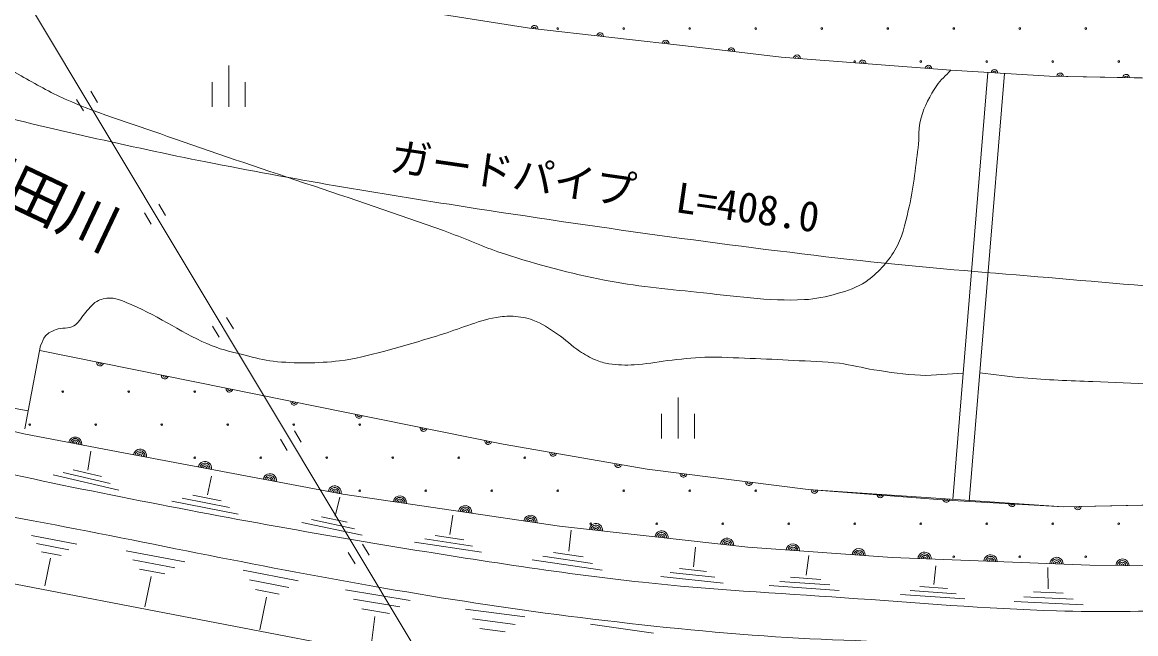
# Model space of a CAD drawing. Units: millimetres, scale not verified. Extents: x 40000 to 680000, y 20000 to 380000.
# Drawn here: x 307550 to 375029, y 239334 to 276378 of the extents above; entities that cross this region are included whole.
import ezdxf
from ezdxf.enums import TextEntityAlignment as Align

# ---------------------------------------------------------------- set-up
doc = ezdxf.new("R2010")
doc.units = ezdxf.units.MM
doc.header["$LTSCALE"] = 1000
doc.layers.add('M-BGD', color=7, linetype='Continuous', lineweight=13)
doc.layers.add('M-STR-HTXT', color=7, linetype='Continuous', lineweight=13)
doc.layers.add('M-BGD-HTXT', color=7, linetype='Continuous')
doc.styles.add('ＭＳ ゴシック', font='')
doc.styles.get('ＭＳ ゴシック').set_extended_font_data('MS Gothic')

msp = doc.modelspace()

# ---------------------------------------------------------------- linework, layer by layer
at = {"layer": 'M-BGD'}
for p, q in [((288266, 310309), (334692, 232914)), ((329153, 277463), (338284, 276024)), ((338284, 276024), (348259, 274898)), ((348259, 274898), (353543, 274273)), ((353543, 274273), (363817, 273467)), ((320063, 273758), (320063, 271258)), ((363817, 273467), (369804, 273116)), ((366073, 273335), (363946, 247474)), ((319063, 272758), (319063, 271258)), ((321063, 272758), (321063, 271258)), ((367071, 273276), (364938, 247341)), ((369804, 273116), (380040, 272911)), ((311702, 272212), (312114, 271526)), ((310845, 271698), (311256, 271011)), ((315817, 265352), (316229, 264666)), ((314960, 264837), (315371, 264151)), ((319933, 258491), (320344, 257805)), ((319075, 257977), (319487, 257291)), ((307903, 252835), (308663, 256787)), ((336690, 250816), (308609, 256503)), ((306340, 253111), (307903, 252835)), ((347291, 253654), (347291, 251154)), ((307698, 251748), (307903, 252835)), ((346291, 252654), (346291, 251154)), ((348291, 252654), (348291, 251154)), ((313366, 250363), (307642, 251452)), ((323190, 251116), (323602, 250430)), ((324048, 251631), (324459, 250945)), ((311527, 249251), (311709, 250390)), ((326968, 247799), (313366, 250363)), ((345424, 249294), (336690, 250816)), ((312874, 248444), (310029, 249111)), ((312351, 248862), (310643, 249262)), ((355180, 248065), (345424, 249294)), ((313398, 248026), (309414, 248960)), ((318778, 247744), (319013, 248889)), ((319597, 247385), (317881, 247722)), ((340102, 245860), (326968, 247799)), ((370648, 247022), (355180, 248065)), ((320625, 246587), (316619, 247375)), ((320111, 246986), (317250, 247549)), ((326508, 246453), (326799, 247607)), ((380134, 247231), (370648, 247022)), ((327243, 246096), (325676, 246425)), ((333469, 245349), (333647, 246512)), ((328142, 245300), (324486, 246067)), ((327692, 245698), (325081, 246246)), ((351515, 244578), (340102, 245860)), ((308104, 245291), (310855, 244769)), ((334840, 244645), (331948, 245083)), ((334307, 245024), (332571, 245286)), ((340667, 244339), (340808, 245605)), ((308414, 244798), (310379, 244425)), ((308724, 244305), (309903, 244081)), ((313838, 244354), (317392, 243691)), ((328163, 244770), (328575, 244084)), ((335374, 244267), (331325, 244880)), ((348222, 243391), (348343, 244573)), ((360270, 243953), (351515, 244578)), ((309258, 243914), (308925, 242240)), ((314249, 243802), (316788, 243328)), ((327306, 244256), (327717, 243570)), ((342685, 243177), (338461, 243812)), ((342117, 243585), (339099, 244038)), ((341549, 243992), (339738, 244264)), ((355054, 242891), (355223, 244073)), ((372247, 243484), (360270, 243953)), ((314660, 243249), (316183, 242965)), ((320943, 243189), (324271, 242540)), ((349523, 242758), (346818, 243040)), ((349013, 243110), (347390, 243279)), ((362803, 242322), (362915, 243448)), ((369729, 242050), (369701, 243354)), ((378751, 243421), (372247, 243484)), ((337400, 236530), (305984, 242554)), ((315357, 242802), (314970, 240970)), ((321318, 242603), (323696, 242140)), ((350034, 242406), (346247, 242800)), ((357065, 241950), (352818, 242256)), ((356500, 242289), (353467, 242508)), ((355936, 242628), (354116, 242760)), ((321694, 242018), (323121, 241740)), ((327135, 242000), (331056, 241351)), ((364676, 241440), (360779, 241703)), ((364147, 241759), (361364, 241947)), ((363619, 242078), (361949, 242191)), ((371234, 241436), (368247, 241577)), ((370629, 241790), (368838, 241875)), ((322341, 241551), (321942, 239580)), ((327631, 241421), (330432, 240957)), ((371838, 241082), (367657, 241279)), ((328128, 240841), (329808, 240563)), ((328926, 240378), (328672, 238431)), ((334403, 240827), (338013, 240348)), ((334840, 240242), (337419, 239899)), ((335277, 239657), (336825, 239451)), ((341984, 239908), (345806, 239372))]:
    msp.add_line(p, q, dxfattribs=at)
for points in [[(456764, 280902), (445226, 278276), (440192, 277337), (433469, 276368), (421273, 274961), (415895, 274367), (406827, 273679), (399510, 273241), (391380, 272960), (384156, 272991), (380040, 272911), (369804, 273116), (363817, 273467), (353543, 274273), (348259, 274898), (338284, 276024), (329153, 277463), (320398, 278995), (310860, 280965), (302793, 282966)], [(493111, 265384), (483365, 261802), (476527, 259426), (469961, 257550), (460246, 254944), (454951, 253735), (447321, 252359), (441380, 251379), (433771, 250545), (427038, 249920), (413384, 248857), (399896, 248127), (389514, 247835), (380134, 247231), (370648, 247022), (363561, 247418), (355180, 248065), (345424, 249294), (336690, 250816), (308609, 256503)], [(448326, 248393), (440352, 247299), (426593, 245892), (417619, 245079), (410302, 244547), (401609, 244015), (390915, 243578), (378751, 243421), (372247, 243484), (360270, 243953), (351515, 244578), (340102, 245860), (326968, 247799), (313366, 250363), (307642, 251452), (306107, 251808)]]:
    msp.add_lwpolyline(points, dxfattribs=at)
for centre in [(340000, 276000), (340000, 276000), (344000, 276000), (344000, 276000), (348000, 276001), (348000, 276001), (352000, 276000), (352000, 276000), (356001, 276000), (356001, 276000), (360001, 276001), (360001, 276001), (364001, 276001), (364001, 276001), (368001, 276000), (368001, 276000), (372001, 276000), (372001, 276000), (358000, 274001), (362001, 274000), (366000, 274000), (370000, 274001), (374000, 274000), (310000, 254000), (314000, 254000), (318001, 254001), (308001, 252001), (308001, 252001), (312001, 252000), (312001, 252000), (316001, 252000), (316001, 252000), (320000, 252001), (320000, 252001), (324000, 252001), (324000, 252001), (328000, 252000), (328000, 252000), (318000, 250000), (322000, 250000), (326001, 250001), (330001, 250001), (334001, 250000), (338001, 250000), (328001, 248000), (328001, 248000), (332000, 248000), (332000, 248000), (336000, 248001), (336000, 248001), (340000, 248001), (340000, 248001), (344000, 248000), (344000, 248000), (348000, 248000), (348000, 248000), (352001, 248001), (352001, 248001), (342001, 246001), (346000, 246001), (350001, 246000), (354000, 246000), (358000, 246001), (362000, 246001), (366000, 246000), (370000, 246000), (374001, 246001), (364001, 244001), (364001, 244001), (368000, 244001), (368000, 244001), (372001, 244000), (372001, 244000)]:
    msp.add_circle(centre, 50, dxfattribs=at)
for centre, radius, start, end in [((338594, 275989), 200, 353.56126, 173.56126), ((338594, 275989), 100, 353.56126, 173.56126), ((342569, 275541), 200, 353.56126, 173.56126), ((342569, 275541), 100, 353.56126, 173.56126), ((346544, 275092), 200, 353.56126, 173.56126), ((346544, 275092), 100, 353.56126, 173.56126), ((350517, 274631), 200, 353.25083, 173.25083), ((350517, 274631), 100, 353.25083, 173.25083), ((354493, 274199), 200, 355.51665, 175.51665), ((354493, 274199), 100, 355.51665, 175.51665), ((358481, 273886), 200, 355.51665, 175.51665), ((358481, 273886), 100, 355.51665, 175.51665), ((362469, 273573), 200, 355.51665, 175.51665), ((362469, 273573), 100, 355.51665, 175.51665), ((366460, 273312), 200, 356.64041, 176.64041), ((366460, 273312), 100, 356.64041, 176.64041), ((370454, 273103), 200, 358.8516, 178.8516), ((370454, 273103), 100, 358.8516, 178.8516), ((374453, 273023), 200, 358.8516, 178.8516), ((374453, 273023), 100, 358.8516, 178.8516), ((312265, 255762), 200, 168.55239, 348.55239), ((312265, 255762), 100, 168.55239, 348.55239), ((316185, 254968), 200, 168.55239, 348.55239), ((316185, 254968), 100, 168.55239, 348.55239), ((320106, 254174), 200, 168.55239, 348.55239), ((320106, 254174), 100, 168.55239, 348.55239), ((324026, 253381), 200, 168.55239, 348.55239), ((324026, 253381), 100, 168.55239, 348.55239), ((327947, 252587), 200, 168.55239, 348.55239), ((327947, 252587), 100, 168.55239, 348.55239), ((331867, 251793), 200, 168.55239, 348.55239), ((331867, 251793), 100, 168.55239, 348.55239), ((310758, 250859), 400, 349.2295, 169.2295), ((310758, 250859), 300, 349.2295, 169.2295), ((310758, 250859), 200, 349.2295, 169.2295), ((335788, 250999), 200, 168.55239, 348.55239), ((310758, 250859), 100, 349.2295, 169.2295), ((314688, 250114), 400, 349.32469, 169.32469), ((314688, 250114), 300, 349.32469, 169.32469), ((335788, 250999), 100, 168.55239, 348.55239), ((314688, 250114), 200, 349.32469, 169.32469), ((314688, 250114), 100, 349.32469, 169.32469), ((318619, 249373), 400, 349.32469, 169.32469), ((318619, 249373), 300, 349.32469, 169.32469), ((339724, 250288), 200, 170.11688, 350.11688), ((339724, 250288), 100, 170.11688, 350.11688), ((318619, 249373), 200, 349.32469, 169.32469), ((318619, 249373), 100, 349.32469, 169.32469), ((322550, 248632), 400, 349.32469, 169.32469), ((343664, 249601), 200, 170.11688, 350.11688), ((343664, 249601), 100, 170.11688, 350.11688), ((347620, 249018), 200, 172.81472, 352.81472), ((347620, 249018), 100, 172.81472, 352.81472), ((322550, 248632), 300, 349.32469, 169.32469), ((322550, 248632), 200, 349.32469, 169.32469), ((322550, 248632), 100, 349.32469, 169.32469), ((351589, 248517), 200, 172.81472, 352.81472), ((351589, 248517), 100, 172.81472, 352.81472), ((326481, 247891), 400, 349.32469, 169.32469), ((326481, 247891), 300, 349.32469, 169.32469), ((326481, 247891), 200, 349.32469, 169.32469), ((326481, 247891), 100, 349.32469, 169.32469), ((330434, 247287), 400, 351.6027, 171.6027), ((355560, 248039), 200, 176.14493, 356.14493), ((355560, 248039), 100, 176.14493, 356.14493), ((359551, 247770), 200, 176.14493, 356.14493), ((359551, 247770), 100, 176.14493, 356.14493), ((330434, 247287), 300, 351.6027, 171.6027), ((330434, 247287), 200, 351.6027, 171.6027), ((330434, 247287), 100, 351.6027, 171.6027), ((334392, 246703), 400, 351.6027, 171.6027), ((334392, 246703), 300, 351.6027, 171.6027), ((363542, 247501), 200, 176.14493, 356.14493), ((363542, 247501), 100, 176.14493, 356.14493), ((367532, 247232), 200, 176.14493, 356.14493), ((367532, 247232), 100, 176.14493, 356.14493), ((371525, 247041), 200, 181.25905, 1.25905), ((371525, 247041), 100, 181.25905, 1.25905), ((334392, 246703), 200, 351.6027, 171.6027), ((334392, 246703), 100, 351.6027, 171.6027), ((338349, 246119), 400, 351.6027, 171.6027), ((338349, 246119), 300, 351.6027, 171.6027), ((338349, 246119), 200, 351.6027, 171.6027), ((338349, 246119), 100, 351.6027, 171.6027), ((342316, 245612), 400, 353.5909, 173.5909), ((342316, 245612), 300, 353.5909, 173.5909), ((342316, 245612), 200, 353.5909, 173.5909), ((342316, 245612), 100, 353.5909, 173.5909), ((346291, 245165), 400, 353.5909, 173.5909), ((346291, 245165), 300, 353.5909, 173.5909), ((346291, 245165), 200, 353.5909, 173.5909), ((346291, 245165), 100, 353.5909, 173.5909), ((350266, 244719), 400, 353.5909, 173.5909), ((350266, 244719), 300, 353.5909, 173.5909), ((350266, 244719), 200, 353.5909, 173.5909), ((350266, 244719), 100, 353.5909, 173.5909), ((354251, 244383), 400, 355.91438, 175.91438), ((354251, 244383), 300, 355.91438, 175.91438), ((354251, 244383), 200, 355.91438, 175.91438), ((354251, 244383), 100, 355.91438, 175.91438), ((358241, 244098), 400, 355.91438, 175.91438), ((358241, 244098), 300, 355.91438, 175.91438), ((358241, 244098), 200, 355.91438, 175.91438), ((362234, 243876), 400, 357.75719, 177.75719), ((358241, 244098), 100, 355.91438, 175.91438), ((362234, 243876), 300, 357.75719, 177.75719), ((362234, 243876), 200, 357.75719, 177.75719), ((362234, 243876), 100, 357.75719, 177.75719), ((366231, 243719), 400, 357.75719, 177.75719), ((366231, 243719), 300, 357.75719, 177.75719), ((366231, 243719), 200, 357.75719, 177.75719), ((366231, 243719), 100, 357.75719, 177.75719), ((370228, 243563), 400, 357.75719, 177.75719), ((370228, 243563), 300, 357.75719, 177.75719), ((370228, 243563), 200, 357.75719, 177.75719), ((370228, 243563), 100, 357.75719, 177.75719), ((374226, 243465), 400, 359.4491, 179.4491), ((374226, 243465), 300, 359.4491, 179.4491), ((374226, 243465), 200, 359.4491, 179.4491), ((374226, 243465), 100, 359.4491, 179.4491)]:
    msp.add_arc(centre, radius, start, end, dxfattribs=at)
for points, knots in [([(260147, 301057), (259694, 299864), (259309, 298641), (258787, 297476), (258439, 296699), (257850, 296026), (257608, 295209), (257474, 294758), (257373, 294264), (257472, 293804), (257574, 293327), (257848, 292874), (258198, 292534), (258542, 292199), (259014, 292012), (259467, 291854), (260105, 291631), (260806, 291655), (261462, 291491), (263001, 291107), (264503, 290580), (265995, 290041), (268233, 289232), (270426, 288301), (272615, 287366), (274170, 286701), (275663, 285894), (277239, 285280), (279345, 284459), (281543, 283897), (283677, 283149), (285897, 282372), (288079, 281487), (290296, 280701), (292913, 279774), (295589, 279012), (298185, 278026), (299350, 277584), (300516, 277135), (301630, 276576), (303652, 275560), (305502, 274231), (307479, 273130), (308359, 272640), (309232, 272132), (310153, 271725), (312300, 270776), (314559, 270102), (316773, 269322), (322361, 267351), (328024, 265590), (333592, 263564), (334658, 263176), (335687, 262688), (336766, 262340), (338758, 261698), (340787, 261153), (342841, 260753), (344681, 260395), (346552, 260214), (348418, 260028), (350588, 259811), (352768, 259454), (354946, 259574), (355621, 259612), (356293, 259744), (356941, 259937), (357538, 260115), (358153, 260305), (358664, 260662), (359373, 261159), (359988, 261823), (360432, 262567), (360865, 263293), (361046, 264148), (361248, 264969), (361554, 266217), (361675, 267503), (361837, 268778), (361914, 269380), (361852, 270007), (362019, 270591), (362216, 271287), (362564, 271943), (362971, 272541), (363206, 272887), (363535, 273159), (363817, 273467)], [0, 0, 0, 0, 1, 1, 1, 2, 2, 2, 3, 3, 3, 4, 4, 4, 5, 5, 5, 6, 6, 6, 7, 7, 7, 8, 8, 8, 9, 9, 9, 10, 10, 10, 11, 11, 11, 12, 12, 12, 13, 13, 13, 14, 14, 14, 15, 15, 15, 16, 16, 16, 17, 17, 17, 18, 18, 18, 19, 19, 19, 20, 20, 20, 21, 21, 21, 22, 22, 22, 23, 23, 23, 24, 24, 24, 25, 25, 25, 26, 26, 26, 27, 27, 27, 28, 28, 28, 29, 29, 29, 29]), ([(91300, 255794), (99053, 258726), (106753, 261803), (114559, 264591), (117837, 265762), (121151, 266829), (124456, 267921), (127483, 268923), (130507, 269939), (133555, 270876), (136341, 271733), (139141, 272543), (141951, 273315), (144957, 274141), (147979, 274905), (151003, 275661), (153141, 276195), (155274, 276751), (157429, 277209), (160477, 277855), (163541, 278436), (166623, 278897), (169705, 279359), (172805, 279704), (175910, 279976), (178297, 280185), (180693, 280281), (183086, 280398), (185493, 280516), (187900, 280713), (190309, 280679), (194038, 280627), (197757, 280251), (201473, 279929), (202945, 279801), (204419, 279675), (205882, 279460), (209234, 278968), (212564, 278319), (215872, 277584), (218567, 276985), (221243, 276296), (223893, 275520), (226341, 274803), (228753, 273965), (231163, 273128), (234733, 271888), (238264, 270540), (241810, 269235), (245910, 267727), (250016, 266236), (254099, 264685), (256233, 263875), (258335, 262983), (260478, 262199), (262791, 261353), (265125, 260566), (267467, 259807), (271885, 258375), (276337, 257051), (280788, 255726), (284407, 254650), (288020, 253549), (291670, 252584), (294841, 251745), (298042, 251023), (301238, 250285), (304340, 249570), (307443, 248856), (310562, 248222), (316861, 246940), (323179, 245749), (329521, 244704), (334712, 243849), (339912, 243029), (345141, 242452), (349209, 242004), (353300, 241797), (357383, 241514), (361665, 241217), (365944, 240850), (370235, 240717), (372876, 240635), (375519, 240717), (378161, 240717), (383555, 240717), (388953, 240530), (394343, 240717), (399543, 240897), (404724, 241453), (409916, 241796), (415902, 242191), (421904, 242391), (427880, 242921), (432379, 243321), (436861, 243896), (441342, 244469), (444004, 244810), (446673, 245120), (449315, 245595), (453206, 246294), (457076, 247128), (460901, 248128), (466293, 249537), (471582, 251320), (476895, 253006), (479751, 253912), (482571, 254929), (485432, 255820), (487921, 256596), (490432, 257300), (492936, 258025), (494227, 258398), (495521, 258762), (496813, 259130)], [0, 0, 0, 0, 1, 1, 1, 2, 2, 2, 3, 3, 3, 4, 4, 4, 5, 5, 5, 6, 6, 6, 7, 7, 7, 8, 8, 8, 9, 9, 9, 10, 10, 10, 11, 11, 11, 12, 12, 12, 13, 13, 13, 14, 14, 14, 15, 15, 15, 16, 16, 16, 17, 17, 17, 18, 18, 18, 19, 19, 19, 20, 20, 20, 21, 21, 21, 22, 22, 22, 23, 23, 23, 24, 24, 24, 25, 25, 25, 26, 26, 26, 27, 27, 27, 28, 28, 28, 29, 29, 29, 30, 30, 30, 31, 31, 31, 32, 32, 32, 33, 33, 33, 34, 34, 34, 35, 35, 35, 36, 36, 36, 37, 37, 37, 38, 38, 38, 38]), ([(365580, 255138), (366464, 255037), (367346, 254908), (368234, 254833), (369632, 254715), (371036, 254667), (372438, 254605), (374889, 254497), (377340, 254392), (379793, 254356), (381311, 254334), (382829, 254373), (384347, 254376), (386180, 254380), (388014, 254378), (389847, 254376), (392950, 254373), (396054, 254298), (399157, 254356), (400178, 254375), (401199, 254418), (402219, 254477), (402569, 254497), (402917, 254568), (403267, 254558), (403823, 254542), (404374, 254443), (404919, 254336), (406118, 254100), (407262, 253617), (408466, 253409), (409389, 253250), (410331, 253225), (411267, 253167), (412534, 253089), (413804, 253025), (415075, 253026), (417313, 253029), (419552, 253124), (421785, 253288), (425335, 253549), (428884, 253899), (432404, 254437), (435686, 254938), (438946, 255602), (442176, 256371), (444218, 256857), (446250, 257400), (448241, 258064), (451065, 259006), (453854, 260073), (456563, 261308), (459048, 262440), (461371, 263900), (463817, 265116), (465923, 266164), (468086, 267094), (470204, 268118), (471454, 268723), (472683, 269367), (473932, 269972), (475048, 270514), (476207, 270970), (477297, 271564), (478727, 272343), (480092, 273240), (481448, 274143), (483000, 275178), (484484, 276311), (486002, 277396)], [0, 0, 0, 0, 1, 1, 1, 2, 2, 2, 3, 3, 3, 4, 4, 4, 5, 5, 5, 6, 6, 6, 7, 7, 7, 8, 8, 8, 9, 9, 9, 10, 10, 10, 11, 11, 11, 12, 12, 12, 13, 13, 13, 14, 14, 14, 15, 15, 15, 16, 16, 16, 17, 17, 17, 18, 18, 18, 19, 19, 19, 20, 20, 20, 21, 21, 21, 22, 22, 22, 23, 23, 23, 23]), ([(308663, 256787), (308759, 256984), (308803, 257217), (308951, 257378), (309120, 257563), (309362, 257673), (309596, 257763), (309940, 257895), (310361, 257793), (310680, 257978), (310959, 258141), (311095, 258475), (311315, 258713), (311557, 258972), (311759, 259290), (312068, 259465), (312311, 259603), (312602, 259679), (312883, 259671), (313343, 259656), (313773, 259425), (314199, 259250), (315879, 258559), (317367, 257445), (319057, 256778), (319703, 256523), (320385, 256369), (321059, 256201), (321623, 256059), (322186, 255897), (322765, 255838), (324097, 255702), (325451, 255717), (326781, 255865), (327683, 255965), (328562, 256219), (329441, 256442), (330594, 256734), (331728, 257093), (332867, 257436), (334003, 257779), (335098, 258281), (336265, 258498), (336605, 258561), (336955, 258586), (337299, 258565), (337704, 258540), (338114, 258476), (338495, 258336), (339031, 258139), (339510, 257806), (339986, 257490), (340457, 257177), (340857, 256766), (341329, 256456), (341638, 256253), (341956, 256059), (342297, 255918), (342555, 255812), (342827, 255735), (343103, 255690), (343607, 255609), (344123, 255602), (344634, 255623), (345310, 255651), (345976, 255806), (346649, 255878), (347404, 255959), (348160, 256055), (348919, 256080), (349832, 256109), (350746, 256045), (351659, 256012), (352537, 255982), (353415, 255939), (354292, 255892), (355224, 255841), (356160, 255833), (357086, 255717), (357783, 255630), (358462, 255434), (359155, 255327), (360096, 255183), (361039, 255023), (361990, 254992), (362852, 254963), (363713, 255083), (364575, 255128)], [0, 0, 0, 0, 1, 1, 1, 2, 2, 2, 3, 3, 3, 4, 4, 4, 5, 5, 5, 6, 6, 6, 7, 7, 7, 8, 8, 8, 9, 9, 9, 10, 10, 10, 11, 11, 11, 12, 12, 12, 13, 13, 13, 14, 14, 14, 15, 15, 15, 16, 16, 16, 17, 17, 17, 18, 18, 18, 19, 19, 19, 20, 20, 20, 21, 21, 21, 22, 22, 22, 23, 23, 23, 24, 24, 24, 25, 25, 25, 26, 26, 26, 27, 27, 27, 28, 28, 28, 29, 29, 29, 29]), ([(402074, 238017), (401864, 238051), (401656, 238100), (401443, 238119), (398874, 238356), (396285, 238256), (393706, 238301), (390784, 238352), (387863, 238373), (384941, 238401), (381515, 238435), (378090, 238428), (374664, 238482), (370956, 238540), (367249, 238624), (363542, 238744), (359867, 238863), (356188, 238935), (352520, 239197), (348550, 239481), (344590, 239907), (340642, 240406), (336901, 240879), (333175, 241461), (329459, 242099), (322351, 243319), (315296, 244835), (308211, 246179), (305311, 246730), (302408, 247267), (299506, 247811)], [0, 0, 0, 0, 1, 1, 1, 2, 2, 2, 3, 3, 3, 4, 4, 4, 5, 5, 5, 6, 6, 6, 7, 7, 7, 8, 8, 8, 9, 9, 9, 10, 10, 10, 10])]:
    msp.add_open_spline(points, degree=3, knots=knots, dxfattribs=at)
at = {"layer": 'M-STR-HTXT'}
msp.add_open_spline([(85424, 270940), (87349, 271808), (89265, 272695), (91197, 273545), (94249, 274888), (97288, 276263), (100390, 277485), (104812, 279227), (109312, 280766), (113805, 282316), (117105, 283455), (120403, 284606), (123749, 285600), (128089, 286889), (132477, 288020), (136882, 289071), (140971, 290046), (145100, 290851), (149218, 291697), (153074, 292490), (156919, 293355), (160803, 293996), (164351, 294580), (167923, 295018), (171497, 295403), (176692, 295963), (181896, 296497), (187117, 296716), (190334, 296851), (193559, 296808), (196779, 296716), (200051, 296622), (203317, 296386), (206582, 296153), (208601, 296009), (210620, 295852), (212633, 295637), (214717, 295415), (216796, 295140), (218871, 294840), (220328, 294629), (221788, 294422), (223233, 294136), (226447, 293500), (229631, 292714), (232801, 291885), (234659, 291399), (236495, 290836), (238336, 290290), (243993, 288613), (249652, 286937), (255269, 285131), (259166, 283877), (263001, 282435), (266901, 281191), (270431, 280065), (273983, 279009), (277548, 278001), (280475, 277174), (283423, 276424), (286366, 275656), (289848, 274748), (293336, 273860), (296826, 272982), (299419, 272331), (302010, 271671), (304612, 271059), (309290, 269959), (313969, 268851), (318683, 267917), (323898, 266884), (329143, 266010), (334396, 265196), (342147, 263996), (349916, 262902), (357708, 262007), (361062, 261622), (364428, 261347), (367792, 261069), (374713, 260497), (381632, 259829), (388571, 259568), (393742, 259373), (398922, 259403), (404096, 259521), (409558, 259646), (415020, 259881), (420466, 260318), (424951, 260678), (429418, 261244), (433881, 261819), (437532, 262290), (441174, 262835), (444809, 263414), (448162, 263948), (451523, 264457), (454847, 265149), (458975, 266009), (463059, 267072), (467136, 268151), (473552, 269849), (479901, 271793), (486283, 273613)], degree=3, knots=[0, 0, 0, 0, 1, 1, 1, 2, 2, 2, 3, 3, 3, 4, 4, 4, 5, 5, 5, 6, 6, 6, 7, 7, 7, 8, 8, 8, 9, 9, 9, 10, 10, 10, 11, 11, 11, 12, 12, 12, 13, 13, 13, 14, 14, 14, 15, 15, 15, 16, 16, 16, 17, 17, 17, 18, 18, 18, 19, 19, 19, 20, 20, 20, 21, 21, 21, 22, 22, 22, 23, 23, 23, 24, 24, 24, 25, 25, 25, 26, 26, 26, 27, 27, 27, 28, 28, 28, 29, 29, 29, 30, 30, 30, 31, 31, 31, 32, 32, 32, 33, 33, 33, 34, 34, 34, 34], dxfattribs=at)

# ---------------------------------------------------------------- texts
at = {"layer": 'M-BGD-HTXT', "style": 'ＭＳ ゴシック'}
msp.add_text('問田川', height=2566, rotation=334.622, dxfattribs=at).set_placement((308428, 265842), align=Align.MIDDLE_CENTER)
at = {"layer": 'M-STR-HTXT', "style": 'ＭＳ ゴシック'}
msp.add_text('ガードパイプ\u3000L=408.0', height=1833, rotation=351.799, dxfattribs=at).set_placement((342653, 264965), align=Align.BOTTOM_CENTER)

doc.saveas('drawing.dxf')
